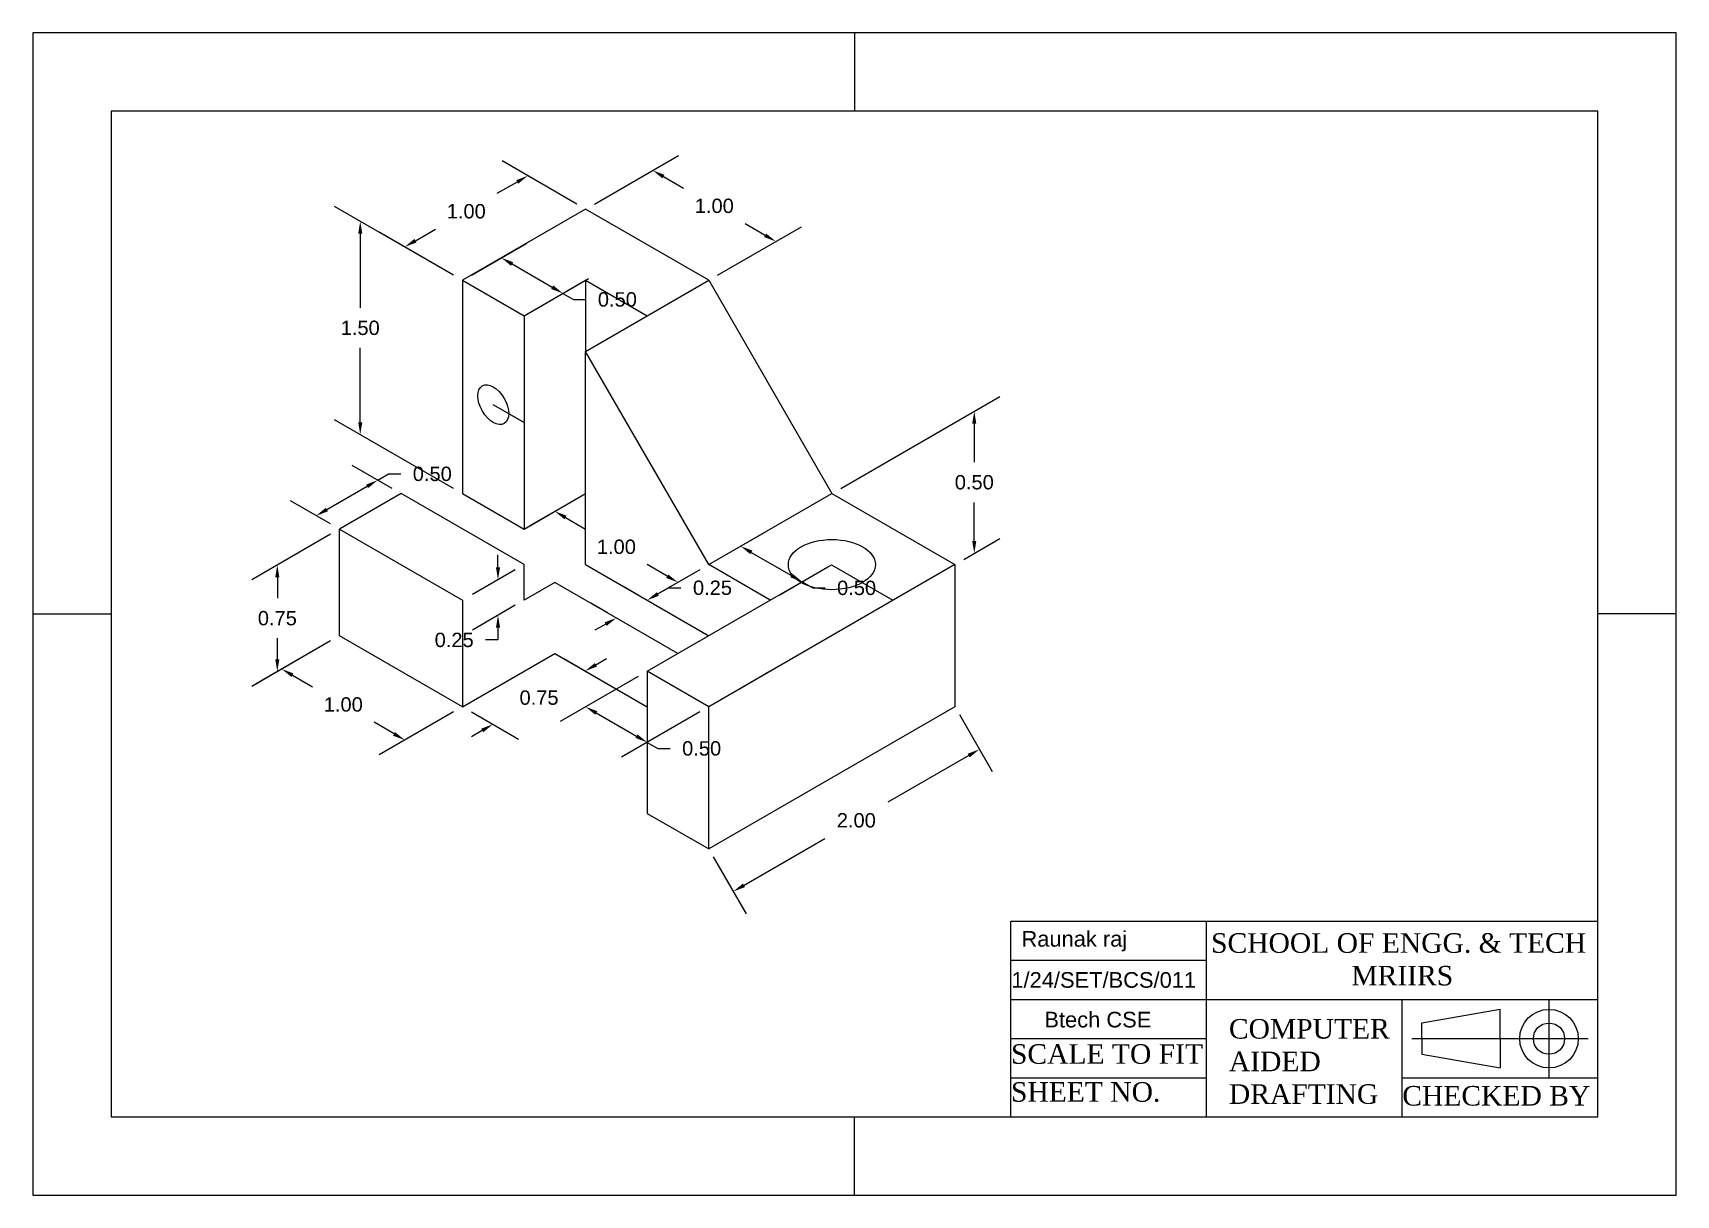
# Model space of a CAD drawing. Header units: millimetres. Extents: x -162 to -150.4, y 114.1 to 122.2.
import ezdxf

# ---------------------------------------------------------------- set-up
doc = ezdxf.new("R2010")
doc.units = ezdxf.units.MM
doc.header["$MEASUREMENT"] = 0
doc.linetypes.add('CENTER', pattern=[50.8, 31.75, -6.35, 6.35, -6.35])
doc.styles.add('ISO Proportional', font='arial.ttf')
doc.styles.get("Standard").update_dxf_attribs({"font": 'arial.ttf'})
doc.dimstyles.get("Standard").update_dxf_attribs({"dimtxt": 0.101, "dimasz": 0.087, "dimexe": 0.18, "dimexo": 0.0625, "dimgap": 0.09, "dimtad": 0, "dimtih": 1, "dimtoh": 1, "dimzin": 0, "dimdsep": 46, "dimtxsty": 'Standard', "dimcen": 0.09, "dimadec": 0, "dimazin": 0, "dimtfac": 1, "dimtofl": 0, "dimtmove": 0, "dimatfit": 3, "dimfxl": 1, "dimtolj": 1, "dimtzin": 0, "dimarcsym": 0})

# ---------------------------------------------------------------- blocks, each defined once
blk = doc.blocks.new('*D1')
at = {"color": 0, "lineweight": -2, "transparency": 16777216}
for p, q in [((-159.888, 117.959), (-160.411, 117.657)), ((-160.156, 117.717), (-160.015, 117.636)), ((-159.022, 117.459), (-159.545, 117.157)), ((-159.441, 117.304), (-159.582, 117.386))]:
    blk.add_line(p, q, dxfattribs=at)
at = {"color": 0, "transparency": 16777216}
for points in [[(-160.149, 117.73), (-160.163, 117.705), (-160.231, 117.761)], [(-159.434, 117.317), (-159.448, 117.292), (-159.365, 117.261)]]:
    blk.add_solid(points, dxfattribs=at)
at = {"layer": 'Defpoints', "color": 0, "transparency": 16777216}
for p in [(-159.825, 117.995), (-158.959, 117.495), (-159.365, 117.261)]:
    blk.add_point(p, dxfattribs=at)
at = {"color": 0, "transparency": 16777216, "insert": (-159.798, 117.511), "char_height": 0.101, "attachment_point": 5}
blk.add_mtext('\\A1;1.00', dxfattribs=at)
blk = doc.blocks.new('*D2')
at = {"color": 0, "lineweight": -2, "transparency": 16777216}
for p, q in [((-159.888, 118.709), (-160.442, 118.389)), ((-160.262, 118.406), (-160.262, 118.26)), ((-159.888, 117.959), (-160.442, 117.639)), ((-160.262, 117.83), (-160.262, 117.977))]:
    blk.add_line(p, q, dxfattribs=at)
at = {"color": 0, "transparency": 16777216}
for points in [[(-160.277, 118.406), (-160.248, 118.406), (-160.262, 118.493)], [(-160.277, 117.83), (-160.248, 117.83), (-160.262, 117.743)]]:
    blk.add_solid(points, dxfattribs=at)
at = {"layer": 'Defpoints', "color": 0, "transparency": 16777216}
for p in [(-159.825, 118.745), (-159.825, 117.995), (-160.262, 117.743)]:
    blk.add_point(p, dxfattribs=at)
at = {"color": 0, "transparency": 16777216, "insert": (-160.262, 118.118), "char_height": 0.101, "attachment_point": 5}
blk.add_mtext('\\A1;0.75', dxfattribs=at)
blk = doc.blocks.new('*D3')
at = {"color": 0, "lineweight": -2, "transparency": 16777216}
for p, q in [((-155.464, 117.441), (-155.233, 117.04)), ((-155.398, 117.153), (-155.967, 116.824)), ((-156.979, 116.24), (-156.411, 116.568)), ((-157.196, 116.441), (-156.965, 116.04))]:
    blk.add_line(p, q, dxfattribs=at)
at = {"color": 0, "transparency": 16777216}
for points in [[(-155.405, 117.165), (-155.391, 117.14), (-155.323, 117.196)], [(-156.987, 116.252), (-156.972, 116.227), (-157.055, 116.196)]]:
    blk.add_solid(points, dxfattribs=at)
at = {"layer": 'Defpoints', "color": 0, "transparency": 16777216}
for p in [(-155.495, 117.495), (-155.323, 117.196), (-157.227, 116.495)]:
    blk.add_point(p, dxfattribs=at)
at = {"color": 0, "transparency": 16777216, "insert": (-156.189, 116.696), "char_height": 0.101, "attachment_point": 5}
blk.add_mtext('\\A1;2.00', dxfattribs=at)
blk = doc.blocks.new('*D4')
at = {"color": 0, "lineweight": -2, "transparency": 16777216}
for p, q in [((-156.299, 119.031), (-155.179, 119.678)), ((-155.359, 119.487), (-155.359, 119.215)), ((-155.359, 118.661), (-155.359, 118.932)), ((-155.433, 118.531), (-155.179, 118.678))]:
    blk.add_line(p, q, dxfattribs=at)
at = {"color": 0, "transparency": 16777216}
for points in [[(-155.374, 119.487), (-155.345, 119.487), (-155.359, 119.574)], [(-155.374, 118.661), (-155.345, 118.661), (-155.359, 118.574)]]:
    blk.add_solid(points, dxfattribs=at)
at = {"layer": 'Defpoints', "color": 0, "transparency": 16777216}
for p in [(-156.361, 118.995), (-155.495, 118.495), (-155.359, 118.574)]:
    blk.add_point(p, dxfattribs=at)
at = {"color": 0, "transparency": 16777216, "insert": (-155.359, 119.074), "char_height": 0.101, "attachment_point": 5}
blk.add_mtext('\\A1;0.50', dxfattribs=at)
blk = doc.blocks.new('*D5')
at = {"color": 0, "lineweight": -2, "transparency": 16777216}
for p, q in [((-157.165, 118.531), (-156.823, 118.729)), ((-156.928, 118.581), (-156.645, 118.418)), ((-156.732, 118.281), (-156.39, 118.479)), ((-156.57, 118.375), (-156.495, 118.331)), ((-156.495, 118.331), (-156.408, 118.331))]:
    blk.add_line(p, q, dxfattribs=at)
at = {"color": 0, "transparency": 16777216}
for points in [[(-156.92, 118.594), (-156.935, 118.569), (-157.003, 118.625)], [(-156.638, 118.431), (-156.653, 118.406), (-156.57, 118.375)]]:
    blk.add_solid(points, dxfattribs=at)
at = {"layer": 'Defpoints', "color": 0, "transparency": 16777216}
for p in [(-157.227, 118.495), (-156.57, 118.375), (-156.794, 118.245)]:
    blk.add_point(p, dxfattribs=at)
at = {"color": 0, "transparency": 16777216, "insert": (-156.187, 118.331), "char_height": 0.101, "attachment_point": 5}
blk.add_mtext('\\A1;0.50', dxfattribs=at)
blk = doc.blocks.new('*D6')
at = {"color": 0, "lineweight": -2, "transparency": 16777216}
for p, q in [((-157.723, 117.709), (-158.273, 117.391)), ((-158.018, 117.452), (-157.736, 117.289)), ((-157.29, 117.459), (-157.84, 117.141)), ((-157.66, 117.245), (-157.585, 117.202)), ((-157.585, 117.202), (-157.498, 117.202))]:
    blk.add_line(p, q, dxfattribs=at)
at = {"color": 0, "transparency": 16777216}
for points in [[(-158.011, 117.464), (-158.025, 117.439), (-158.093, 117.495)], [(-157.728, 117.301), (-157.743, 117.276), (-157.66, 117.245)]]:
    blk.add_solid(points, dxfattribs=at)
at = {"layer": 'Defpoints', "color": 0, "transparency": 16777216}
for p in [(-157.66, 117.745), (-157.227, 117.495), (-157.66, 117.245)]:
    blk.add_point(p, dxfattribs=at)
at = {"color": 0, "transparency": 16777216, "insert": (-157.277, 117.202), "char_height": 0.101, "attachment_point": 5}
blk.add_mtext('\\A1;0.50', dxfattribs=at)
blk = doc.blocks.new('*D7')
at = {"color": 0, "lineweight": -2, "transparency": 16777216}
for p, q in [((-159.455, 119.031), (-159.736, 119.193)), ((-159.556, 119.089), (-159.48, 119.133)), ((-159.48, 119.133), (-159.393, 119.133)), ((-159.913, 118.883), (-159.631, 119.046)), ((-159.888, 118.781), (-160.169, 118.943))]:
    blk.add_line(p, q, dxfattribs=at)
at = {"color": 0, "transparency": 16777216}
for points in [[(-159.638, 119.058), (-159.624, 119.033), (-159.556, 119.089)], [(-159.921, 118.895), (-159.906, 118.87), (-159.989, 118.839)]]:
    blk.add_solid(points, dxfattribs=at)
at = {"layer": 'Defpoints', "color": 0, "transparency": 16777216}
for p in [(-159.556, 119.089), (-159.392, 118.995), (-159.825, 118.745)]:
    blk.add_point(p, dxfattribs=at)
at = {"color": 0, "transparency": 16777216, "insert": (-159.172, 119.133), "char_height": 0.101, "attachment_point": 5}
blk.add_mtext('\\A1;0.50', dxfattribs=at)
blk = doc.blocks.new('*D8')
at = {"color": 0, "lineweight": -2, "transparency": 16777216}
for p, q in [((-158.156, 121.031), (-158.68, 121.334)), ((-158.575, 121.186), (-158.717, 121.105)), ((-159.022, 120.531), (-159.546, 120.834)), ((-159.291, 120.773), (-159.149, 120.855))]:
    blk.add_line(p, q, dxfattribs=at)
at = {"color": 0, "transparency": 16777216}
for points in [[(-158.582, 121.199), (-158.568, 121.174), (-158.5, 121.23)], [(-159.298, 120.786), (-159.283, 120.761), (-159.366, 120.73)]]:
    blk.add_solid(points, dxfattribs=at)
at = {"layer": 'Defpoints', "color": 0, "transparency": 16777216}
for p in [(-158.5, 121.23), (-158.093, 120.995), (-158.959, 120.495)]:
    blk.add_point(p, dxfattribs=at)
at = {"color": 0, "transparency": 16777216, "insert": (-158.933, 120.98), "char_height": 0.101, "attachment_point": 5}
blk.add_mtext('\\A1;1.00', dxfattribs=at)
blk = doc.blocks.new('*D9')
at = {"color": 0, "lineweight": -2, "transparency": 16777216}
for p, q in [((-158.031, 121.031), (-157.441, 121.372)), ((-157.546, 121.224), (-157.404, 121.143)), ((-157.165, 120.531), (-156.575, 120.872)), ((-156.83, 120.811), (-156.972, 120.893))]:
    blk.add_line(p, q, dxfattribs=at)
at = {"color": 0, "transparency": 16777216}
for points in [[(-157.539, 121.237), (-157.553, 121.212), (-157.621, 121.268)], [(-156.823, 120.824), (-156.838, 120.799), (-156.755, 120.768)]]:
    blk.add_solid(points, dxfattribs=at)
at = {"layer": 'Defpoints', "color": 0, "transparency": 16777216}
for p in [(-158.093, 120.995), (-156.755, 120.768), (-157.227, 120.495)]:
    blk.add_point(p, dxfattribs=at)
at = {"color": 0, "transparency": 16777216, "insert": (-157.188, 121.018), "char_height": 0.101, "attachment_point": 5}
blk.add_mtext('\\A1;1.00', dxfattribs=at)
blk = doc.blocks.new('*D10')
at = {"color": 0, "lineweight": -2, "transparency": 16777216}
for p, q in [((-158.897, 120.531), (-158.506, 120.757)), ((-158.611, 120.61), (-158.328, 120.447)), ((-158.464, 120.281), (-158.073, 120.507)), ((-158.253, 120.403), (-158.178, 120.36)), ((-158.178, 120.36), (-158.091, 120.36))]:
    blk.add_line(p, q, dxfattribs=at)
at = {"color": 0, "transparency": 16777216}
for points in [[(-158.603, 120.622), (-158.618, 120.597), (-158.686, 120.653)], [(-158.321, 120.459), (-158.336, 120.434), (-158.253, 120.403)]]:
    blk.add_solid(points, dxfattribs=at)
at = {"layer": 'Defpoints', "color": 0, "transparency": 16777216}
for p in [(-158.959, 120.495), (-158.253, 120.403), (-158.526, 120.245)]:
    blk.add_point(p, dxfattribs=at)
at = {"color": 0, "transparency": 16777216, "insert": (-157.87, 120.36), "char_height": 0.101, "attachment_point": 5}
blk.add_mtext('\\A1;0.50', dxfattribs=at)
blk = doc.blocks.new('*D11')
at = {"color": 0, "lineweight": -2, "transparency": 16777216}
for p, q in [((-159.022, 120.531), (-159.859, 121.014)), ((-159.679, 120.823), (-159.679, 120.302)), ((-159.679, 119.497), (-159.679, 120.019)), ((-159.022, 119.031), (-159.859, 119.514))]:
    blk.add_line(p, q, dxfattribs=at)
at = {"color": 0, "transparency": 16777216}
for points in [[(-159.693, 120.823), (-159.664, 120.823), (-159.679, 120.91)], [(-159.693, 119.497), (-159.664, 119.497), (-159.679, 119.41)]]:
    blk.add_solid(points, dxfattribs=at)
at = {"layer": 'Defpoints', "color": 0, "transparency": 16777216}
for p in [(-158.959, 120.495), (-159.679, 119.41), (-158.959, 118.995)]:
    blk.add_point(p, dxfattribs=at)
at = {"color": 0, "transparency": 16777216, "insert": (-159.679, 120.16), "char_height": 0.101, "attachment_point": 5}
blk.add_mtext('\\A1;1.50', dxfattribs=at)
blk = doc.blocks.new('*D12')
at = {"color": 0, "lineweight": -2, "transparency": 16777216}
for p, q in [((-158.156, 118.959), (-158.49, 118.766)), ((-158.235, 118.827), (-158.093, 118.745)), ((-157.519, 118.414), (-157.661, 118.495)), ((-157.29, 118.459), (-157.624, 118.266))]:
    blk.add_line(p, q, dxfattribs=at)
at = {"color": 0, "transparency": 16777216}
for points in [[(-158.227, 118.839), (-158.242, 118.814), (-158.31, 118.87)], [(-157.512, 118.426), (-157.526, 118.401), (-157.444, 118.37)]]:
    blk.add_solid(points, dxfattribs=at)
at = {"layer": 'Defpoints', "color": 0, "transparency": 16777216}
for p in [(-158.093, 118.995), (-158.31, 118.87), (-157.227, 118.495)]:
    blk.add_point(p, dxfattribs=at)
at = {"color": 0, "transparency": 16777216, "insert": (-157.877, 118.62), "char_height": 0.101, "attachment_point": 5}
blk.add_mtext('\\A1;1.00', dxfattribs=at)
blk = doc.blocks.new('*D13')
at = {"color": 0, "lineweight": -2, "transparency": 16777216}
for p, q in [((-157.723, 118.281), (-157.84, 118.349)), ((-157.585, 118.289), (-157.51, 118.332)), ((-157.51, 118.332), (-157.423, 118.332)), ((-157.939, 118.156), (-158.057, 118.224)), ((-157.952, 118.077), (-158.028, 118.033))]:
    blk.add_line(p, q, dxfattribs=at)
at = {"color": 0, "transparency": 16777216}
for points in [[(-157.592, 118.301), (-157.578, 118.276), (-157.66, 118.245)], [(-157.96, 118.089), (-157.945, 118.064), (-157.877, 118.12)]]:
    blk.add_solid(points, dxfattribs=at)
at = {"layer": 'Defpoints', "color": 0, "transparency": 16777216}
for p in [(-157.66, 118.245), (-157.66, 118.245), (-157.877, 118.12)]:
    blk.add_point(p, dxfattribs=at)
at = {"color": 0, "transparency": 16777216, "insert": (-157.201, 118.332), "char_height": 0.101, "attachment_point": 5}
blk.add_mtext('\\A1;0.25', dxfattribs=at)
blk = doc.blocks.new('*D14')
at = {"color": 0, "lineweight": -2, "transparency": 16777216}
for p, q in [((-158.71, 118.476), (-158.71, 118.563)), ((-158.589, 118.459), (-158.89, 118.285)), ((-158.589, 118.209), (-158.89, 118.035)), ((-158.71, 118.052), (-158.71, 117.965)), ((-158.71, 117.965), (-158.797, 117.965))]:
    blk.add_line(p, q, dxfattribs=at)
at = {"color": 0, "transparency": 16777216}
for points in [[(-158.724, 118.476), (-158.695, 118.476), (-158.71, 118.389)], [(-158.724, 118.052), (-158.695, 118.052), (-158.71, 118.139)]]:
    blk.add_solid(points, dxfattribs=at)
at = {"layer": 'Defpoints', "color": 0, "transparency": 16777216}
for p in [(-158.526, 118.495), (-158.526, 118.245), (-158.71, 118.139)]:
    blk.add_point(p, dxfattribs=at)
at = {"color": 0, "transparency": 16777216, "insert": (-159.018, 117.965), "char_height": 0.101, "attachment_point": 5}
blk.add_mtext('\\A1;0.25', dxfattribs=at)
blk = doc.blocks.new('*D15')
at = {"color": 0, "lineweight": -2, "transparency": 16777216}
for p, q in [((-158.247, 117.834), (-157.916, 117.643)), ((-158.021, 117.79), (-157.946, 117.834)), ((-158.897, 117.459), (-158.566, 117.268)), ((-158.821, 117.328), (-158.896, 117.285))]:
    blk.add_line(p, q, dxfattribs=at)
at = {"color": 0, "transparency": 16777216}
for points in [[(-158.028, 117.803), (-158.014, 117.778), (-158.096, 117.747)], [(-158.828, 117.341), (-158.814, 117.316), (-158.746, 117.372)]]:
    blk.add_solid(points, dxfattribs=at)
at = {"layer": 'Defpoints', "color": 0, "transparency": 16777216}
for p in [(-158.31, 117.87), (-158.096, 117.747), (-158.959, 117.495)]:
    blk.add_point(p, dxfattribs=at)
at = {"color": 0, "transparency": 16777216, "insert": (-158.421, 117.559), "char_height": 0.101, "attachment_point": 5}
blk.add_mtext('\\A1;0.75', dxfattribs=at)

msp = doc.modelspace()

# ---------------------------------------------------------------- linework, layer by layer
for p, q in [((-156.202, 122.235), (-156.202, 121.685)), ((-150.972, 121.685), (-161.431, 121.685)), ((-161.431, 121.685), (-161.431, 114.611)), ((-150.972, 114.611), (-150.972, 121.685)), ((-158.093, 120.995), (-158.959, 120.495)), ((-157.227, 120.495), (-158.093, 120.995)), ((-158.959, 120.495), (-158.526, 120.245)), ((-158.959, 120.495), (-158.959, 118.995)), ((-158.526, 120.245), (-158.093, 120.495)), ((-158.093, 119.995), (-157.227, 120.495)), ((-158.093, 120.495), (-157.66, 120.245)), ((-158.093, 120.495), (-158.093, 119.995)), ((-158.093, 119.995), (-157.227, 120.495)), ((-157.227, 120.495), (-156.361, 118.995)), ((-158.526, 120.245), (-158.526, 118.745)), ((-158.093, 118.495), (-158.093, 119.995)), ((-157.227, 118.495), (-158.093, 119.995)), ((-158.526, 119.495), (-158.743, 119.62)), ((-158.635, 119.558), (-158.526, 119.495)), ((-159.392, 118.995), (-159.825, 118.745)), ((-158.526, 118.495), (-159.392, 118.995)), ((-158.959, 118.995), (-158.526, 118.745)), ((-158.526, 118.745), (-158.093, 118.995)), ((-157.227, 118.495), (-156.361, 118.995)), ((-156.361, 118.995), (-155.495, 118.495)), ((-159.825, 118.745), (-158.959, 118.245)), ((-159.825, 117.995), (-159.825, 118.745)), ((-158.526, 118.245), (-158.526, 118.495)), ((-158.093, 118.495), (-157.227, 117.995)), ((-155.495, 118.495), (-157.227, 117.495)), ((-156.794, 118.245), (-157.227, 118.495)), ((-156.794, 118.245), (-156.363, 118.494)), ((-156.363, 118.494), (-155.931, 118.244)), ((-155.495, 118.495), (-155.495, 117.495)), ((-158.31, 118.37), (-158.526, 118.245)), ((-157.444, 117.87), (-158.31, 118.37)), ((-161.982, 118.148), (-161.431, 118.148)), ((-158.959, 118.245), (-158.959, 117.495)), ((-157.66, 117.745), (-156.794, 118.245)), ((-150.422, 118.148), (-150.972, 118.148)), ((-158.959, 117.495), (-159.825, 117.995)), ((-158.959, 117.495), (-158.31, 117.87)), ((-158.31, 117.87), (-157.66, 117.495)), ((-157.227, 117.495), (-157.66, 117.745)), ((-157.227, 117.495), (-157.66, 117.745)), ((-157.66, 117.745), (-157.66, 116.745)), ((-156.794, 117.745), (-157.011, 117.62)), ((-155.495, 117.495), (-157.227, 116.495)), ((-157.227, 116.495), (-157.227, 117.495)), ((-157.66, 116.745), (-157.227, 116.495)), ((-155.101, 114.611), (-155.101, 115.987)), ((-155.101, 115.987), (-153.725, 115.987)), ((-153.725, 114.611), (-153.725, 115.987)), ((-153.725, 115.987), (-150.972, 115.987)), ((-155.101, 115.712), (-153.725, 115.712)), ((-155.101, 115.437), (-153.725, 115.437)), ((-153.725, 115.437), (-152.348, 115.437)), ((-152.348, 114.611), (-152.348, 115.437)), ((-152.348, 115.437), (-150.972, 115.437)), ((-152.211, 115.272), (-151.66, 115.368)), ((-152.211, 115.161), (-152.211, 115.272)), ((-151.66, 115.161), (-151.66, 115.368)), ((-155.101, 115.161), (-153.725, 115.161)), ((-152.211, 115.161), (-152.211, 115.051)), ((-151.66, 115.161), (-151.66, 114.955)), ((-152.211, 115.051), (-151.66, 114.955)), ((-155.101, 114.886), (-153.725, 114.886)), ((-152.348, 114.886), (-150.972, 114.886)), ((-161.431, 114.611), (-150.972, 114.611)), ((-156.202, 114.06), (-156.202, 114.611))]:
    msp.add_line(p, q)
at = {"linetype": 'CENTER', "ltscale": 0.1}
for p, q in [((-151.316, 114.886), (-151.316, 115.437)), ((-152.28, 115.161), (-151.041, 115.161))]:
    msp.add_line(p, q, dxfattribs=at)
msp.add_lwpolyline([(-161.982, 114.06), (-150.422, 114.06), (-150.422, 122.235), (-161.982, 122.235)], close=True)
for radius in [0.206, 0.11]:
    msp.add_circle((-151.316, 115.161), radius)
for centre, major_axis in [((-158.743, 119.62), (0.077, -0.133)), ((-156.361, 118.495), (-0.306, 0))]:
    msp.add_ellipse(centre, major_axis=major_axis, ratio=0.57735)

# ---------------------------------------------------------------- texts
at = {"style": 'ISO Proportional'}
for s, p in [('Raunak raj', (-155.027, 115.808)), ('1/24/SET/BCS/011', (-155.098, 115.519)), ('Btech CSE', (-154.866, 115.24))]:
    msp.add_text(s, height=0.1101, dxfattribs=at).set_placement(p)
at = {"char_height": 0.13762}
for s, insert, width, attachment_point in [('{\\fTimes New Roman|b0|i0|c0|p18;SCHOOL OF ENGG. & TECH  MRIIRS}', (-152.348, 115.718), 2.75243, 5), ('{\\fTimes New Roman|b0|i0|c0|p18;COMPUTER AIDED DRAFTING}', (-153.568, 115.299), 1.37621, 1), ('{\\fTimes New Roman|b0|i0|c0|p18;SCALE TO FIT}', (-155.101, 115.122), 1.37621, 1), ('{\\fTimes New Roman|b0|i0|c0|p18;SHEET NO.}', (-155.101, 114.855), 1.37621, 1), ('{\\fTimes New Roman|b0|i0|c0|p18;CHECKED BY}', (-152.348, 114.828), 1.37621, 1)]:
    msp.add_mtext(s, dxfattribs=dict(at, insert=insert, width=width, attachment_point=attachment_point))

# ---------------------------------------------------------------- dimensions: what is measured, and where the dimension line sits
for p1, p2, distance, picture, middle in [((-158.959, 120.495), (-158.093, 120.995), 0.406, '*D8', (-158.933, 120.98)), ((-158.093, 120.995), (-157.227, 120.495), 0.472, '*D9', (-157.188, 121.018)), ((-158.959, 120.495), (-158.959, 118.995), -0.719, '*D11', (-159.679, 120.16)), ((-158.959, 120.495), (-158.526, 120.245), 0.273, '*D10', (-157.87, 120.36)), ((-159.825, 118.745), (-159.392, 118.995), 0.163, '*D7', (-159.172, 119.133)), ((-157.227, 118.495), (-158.093, 118.995), 0.217, '*D12', (-157.877, 118.62)), ((-159.825, 118.745), (-159.825, 117.995), -0.437, '*D2', (-160.262, 118.118)), ((-157.227, 118.495), (-156.794, 118.245), 0.224, '*D5', (-156.187, 118.331)), ((-158.526, 118.495), (-158.526, 118.245), -0.183, '*D14', (-159.018, 117.965)), ((-157.877, 118.12), (-157.66, 118.245), 0, '*D13', (-157.201, 118.332)), ((-159.825, 117.995), (-158.959, 117.495), -0.406, '*D1', (-159.798, 117.511)), ((-158.959, 117.495), (-158.31, 117.87), -0.214, '*D15', (-158.421, 117.559)), ((-157.66, 117.745), (-157.227, 117.495), -0.433, '*D6', (-157.277, 117.202)), ((-157.227, 116.495), (-155.495, 117.495), -0.345, '*D3', (-156.189, 116.696))]:
    dim = msp.add_aligned_dim(p1=p1, p2=p2, distance=distance, dimstyle='Standard')
    dim.commit()
    dim.dimension.update_dxf_attribs({"geometry": picture, "text_midpoint": middle})
dim = msp.add_linear_dim(base=(-155.359, 118.574), p1=(-156.361, 118.995), p2=(-155.495, 118.495), angle=90, dimstyle='Standard')
dim.commit()
dim.dimension.update_dxf_attribs({"geometry": '*D4', "text_midpoint": (-155.359, 119.074)})

doc.saveas('drawing.dxf')
